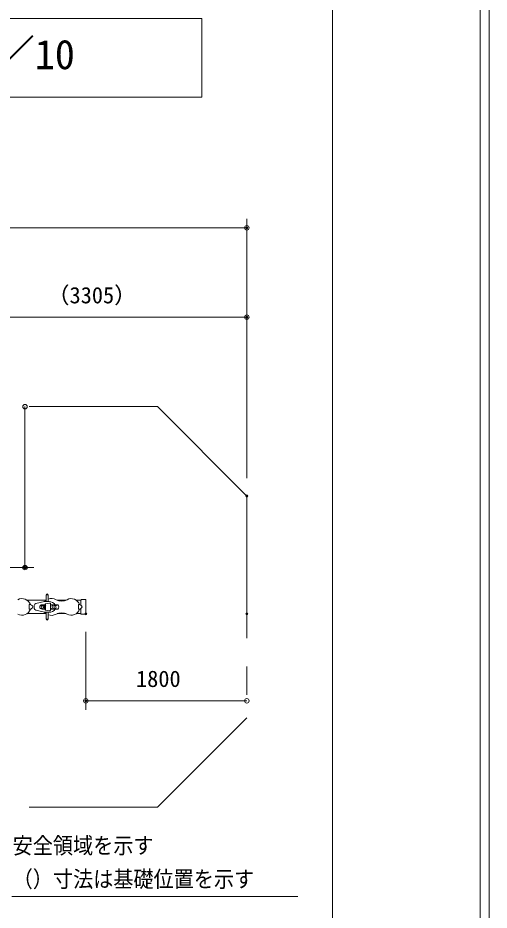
# Model space of a CAD drawing. Units: millimetres at full size, sheet at 1:10; details may follow other scales. Extents: x 5 to 8405, y -12 to 5952.
# Drawn here: x 7351 to 8405, y 1092 to 3088 of the extents above; entities that cross this region are included whole.
import ezdxf
from ezdxf.enums import TextEntityAlignment as Align

# ---------------------------------------------------------------- set-up
doc = ezdxf.new("R2010")
doc.units = ezdxf.units.MM
doc.header["$LTSCALE"] = 10
doc.header["$PDMODE"] = 32
doc.header["$PDSIZE"] = 5
doc.linetypes.add('USER3', pattern=[63.5, 31.75, -6.35, 6.35, -6.35, 6.35, -6.35])
for name, color, linetype, lineweight in [('DEFPOINTS_3', 7, 'Continuous', 0), ('LY_2', 7, 'Continuous', 0), ('LY_5', 7, 'Continuous', 0), ('LY_6', 7, 'Continuous', 0)]:
    doc.layers.add(name, color=color, linetype=linetype, lineweight=lineweight)
doc.styles.add('ＭＳ ゴシック', font='')
doc.styles.get('ＭＳ ゴシック').set_extended_font_data('MS Gothic')

# ---------------------------------------------------------------- blocks, each defined once
blk = doc.blocks.new('-014-_DOTBLANK')
at = {"color": 7, "linetype": 'Continuous', "lineweight": 0}
blk.add_line((-0.5, 0), (-1, 0), dxfattribs=at)
blk.add_circle((0, 0), 0.5, dxfattribs=at)

msp = doc.modelspace()

# ---------------------------------------------------------------- linework, layer by layer
at = {"layer": 'DEFPOINTS_3'}
msp.add_line((8405, 11.69), (8405, 5951.69), dxfattribs=at)
at = {"layer": 'LY_2'}
msp.add_line((8055, 311.69), (8055, 5651.69), dxfattribs=at)
at = {"layer": 'LY_5'}
for p, q in [((8384.96, -11.69), (8384.96, 5926.71)), ((7414.71, 1782.18), (7414.71, 1797.48)), ((7414.71, 1797.48), (7419.11, 1797.48)), ((7419.11, 1782.18), (7419.11, 1797.48)), ((7372, 1785.18), (7414.32, 1785.18)), ((7391.07, 1777.65), (7410.96, 1782.18)), ((7410.96, 1782.18), (7421.42, 1782.18)), ((7412.07, 1775.18), (7412.07, 1776.33)), ((7412.9, 1777.32), (7421.85, 1778.8)), ((7424.17, 1763.54), (7424.17, 1776.82)), ((7439.15, 1785.18), (7459.03, 1785.18)), ((7482, 1785.18), (7492.39, 1785.18)), ((7492.39, 1785.58), (7492.39, 1773.71)), ((7502.19, 1786.58), (7493.39, 1786.58)), ((7498.34, 1786.68), (7496.44, 1786.68)), ((7496.44, 1786.68), (7496.44, 1786.44)), ((7498.34, 1786.68), (7498.34, 1786.44)), ((7503.19, 1785.58), (7503.19, 1754.78)), ((7376.51, 1766.01), (7376.51, 1774.35)), ((7387.96, 1773.75), (7387.96, 1770.18)), ((7387.96, 1770.18), (7387.96, 1766.61)), ((7391.07, 1762.71), (7410.96, 1758.18)), ((7403.96, 1767.38), (7402.55, 1765.96)), ((7404.01, 1772.98), (7405.43, 1774.4)), ((7405.24, 1775.18), (7412.07, 1775.18)), ((7405.24, 1765.18), (7412.07, 1765.18)), ((7407.96, 1767.38), (7406.55, 1765.96)), ((7408.01, 1772.98), (7409.43, 1774.4)), ((7411.96, 1767.38), (7410.55, 1765.96)), ((7410.96, 1758.18), (7421.42, 1758.18)), ((7412.01, 1772.98), (7413.43, 1774.4)), ((7412.07, 1764.03), (7412.07, 1765.18)), ((7412.9, 1763.04), (7421.85, 1761.56)), ((7413.08, 1764.18), (7413.08, 1776.18)), ((7414.71, 1758.18), (7414.71, 1742.88)), ((7419.11, 1758.18), (7419.11, 1742.88)), ((7424.17, 1775.18), (7440.68, 1775.18)), ((7424.17, 1765.18), (7440.68, 1765.18)), ((7428.15, 1767.38), (7426.73, 1765.96)), ((7428.2, 1772.98), (7429.61, 1774.4)), ((7432.15, 1767.38), (7430.73, 1765.96)), ((7432.2, 1772.98), (7433.61, 1774.4)), ((7436.15, 1767.38), (7434.73, 1765.96)), ((7436.2, 1772.98), (7437.61, 1774.4)), ((7486.51, 1766.01), (7486.51, 1774.35)), ((7492.39, 1766.65), (7492.39, 1754.78)), ((7372, 1755.18), (7414.32, 1755.18)), ((7414.71, 1742.88), (7419.11, 1742.88)), ((7439.15, 1755.18), (7459.03, 1755.18)), ((7482, 1755.18), (7492.39, 1755.18)), ((7502.19, 1753.78), (7493.39, 1753.78)), ((7496.44, 1753.68), (7496.44, 1753.92)), ((7498.34, 1753.68), (7496.44, 1753.68)), ((7498.34, 1753.68), (7498.34, 1753.92))]:
    msp.add_line(p, q, dxfattribs=at)
at = {"layer": 'LY_5', "lineweight": 18}
for p, q in [((7762.46, 3086.13), (6626.46, 3086.13)), ((7762.46, 2910.13), (7762.46, 3086.13)), ((6626.46, 2910.13), (7762.46, 2910.13))]:
    msp.add_line(p, q, dxfattribs=at)
at = {"layer": 'LY_5', "linetype": 'USER3'}
for p, q in [((6741.19, 2218.18), (7663.19, 2218.18)), ((7663.19, 2218.18), (7863.19, 2018.18)), ((7863.19, 2018.18), (7863.19, 1522.18)), ((7863.19, 1522.18), (7663.19, 1322.18)), ((6741.19, 1322.18), (7663.19, 1322.18))]:
    msp.add_line(p, q, dxfattribs=at)
at = {"layer": 'LY_5'}
for centre, radius, start, end in [((7416.91, 1797.48), 2.2, 0, 180), ((7360.72, 1769.14), 19.61, 18.45904, 118.94679), ((7391.96, 1773.75), 4, 102.81681, 180), ((7426.5, 1768.18), 20.91, 124.33906, 137.98848), ((7413.07, 1776.33), 1, 99.38191, 180), ((7426.5, 1768.18), 20.91, 60.03919, 110.7138), ((7421.38, 1765.84), 16.34, 34.86045, 90.15753), ((7422.17, 1776.82), 2, 0, 99.38191), ((7449.09, 1807.36), 24.31, 240.03919, 299.96081), ((7470.72, 1769.14), 19.61, 18.45904, 118.94679), ((7493.39, 1785.58), 1, 90, 180), ((7497.39, 1775.42), 11.3, 85.17794, 94.82206), ((7502.19, 1785.58), 1, 0, 90), ((7360.72, 1771.22), 19.61, 241.05321, 341.54096), ((7377.51, 1774.35), 1, 91.04399, 180), ((7377.51, 1766.01), 1, 180, 268.95601), ((7377.63, 1767.65), 7.7, 19.16094, 91.04399), ((7377.63, 1772.71), 7.7, 268.95601, 340.83906), ((7391.96, 1766.61), 4, 180, 257.18319), ((7405.24, 1770.18), 5, 90, 270), ((7405.43, 1771.57), 2, 135, 224.02154), ((7402.55, 1768.79), 2, 315, 44.02154), ((7409.43, 1771.57), 2, 135, 224.02154), ((7406.55, 1768.79), 2, 315, 44.02154), ((7417.3, 1770.18), 7.24, 125.64521, 234.35479), ((7426.5, 1772.18), 20.91, 222.01152, 235.66094), ((7413.43, 1771.57), 2, 135, 224.02154), ((7410.55, 1768.79), 2, 315, 44.02154), ((7413.07, 1764.03), 1, 180, 260.61809), ((7421.38, 1774.52), 16.34, 269.84247, 325.13955), ((7422.17, 1763.54), 2, 260.61809, 0), ((7429.61, 1771.57), 2, 135, 224.02154), ((7426.73, 1768.79), 2, 315, 44.02154), ((7433.61, 1771.57), 2, 135, 224.02154), ((7430.73, 1768.79), 2, 315, 44.02154), ((7437.61, 1771.57), 2, 135, 224.02154), ((7434.73, 1768.79), 2, 315, 44.02154), ((7449.09, 1733), 24.31, 60.03919, 119.96081), ((7427.27, 1765.84), 16.34, 15.4007, 34.86045), ((7427.27, 1774.52), 16.34, 325.13955, 344.59931), ((7470.72, 1771.22), 19.61, 241.05321, 341.54096), ((7487.51, 1774.35), 1, 91.04399, 180), ((7487.51, 1766.01), 1, 180, 268.95601), ((7487.63, 1767.65), 7.7, 19.16094, 91.04399), ((7487.63, 1772.71), 7.7, 268.95601, 340.83906), ((7416.91, 1742.88), 2.2, 180, 0), ((7426.5, 1772.18), 20.91, 249.28619, 299.96081), ((7493.39, 1754.78), 1, 180, 270), ((7497.39, 1764.94), 11.3, 265.17794, 274.82206), ((7502.19, 1754.78), 1, 270, 0)]:
    msp.add_arc(centre, radius, start, end, dxfattribs=at)
at = {"layer": 'LY_6'}
for p, q in [((7863.19, 2058.18), (7863.19, 2638.18)), ((6541.19, 2618.18), (7863.19, 2618.18)), ((7863.19, 2058.18), (7863.19, 2438.18)), ((7202.19, 2418.18), (7863.19, 2418.18)), ((7367.19, 2218.18), (7367.19, 1858.18)), ((7242.19, 1858.18), (7387.19, 1858.18)), ((7503.19, 1714.78), (7503.19, 1540.18)), ((7863.19, 1560.18), (7503.19, 1560.18)), ((7337.66, 1122.18), (7977.02, 1122.18))]:
    msp.add_line(p, q, dxfattribs=at)
for p in [(7863.19, 2618.18), (7863.19, 2418.18), (7863.19, 2018.18), (7863.19, 2018.18), (7367.19, 1858.18), (7503.19, 1754.78), (7863.19, 1754.78), (7503.19, 1560.18)]:
    msp.add_point(p, dxfattribs=at)

# ---------------------------------------------------------------- block references
at = {"layer": 'LY_6', "xscale": 10, "yscale": 10}
for p in [(7863.19, 2618.18), (7863.19, 2418.18), (7863.19, 1560.18)]:
    msp.add_blockref('-014-_DOTBLANK', p, dxfattribs=at)
for p, rotation in [((7367.19, 2218.18), 90), ((7367.19, 1858.18), 270), ((7503.19, 1560.18), 180)]:
    msp.add_blockref('-014-_DOTBLANK', p, dxfattribs=dict(at, rotation=rotation))

# ---------------------------------------------------------------- texts
at = {"layer": 'LY_5', "style": 'ＭＳ ゴシック'}
msp.add_text('柱脚詳細図 S=1／10', height=65.98, dxfattribs=at).set_placement((6669.5, 2953.13), align=Align.BOTTOM_LEFT)
at = {"layer": 'LY_6', "style": 'ＭＳ ゴシック'}
for s, p in [('（3305）', (7416.8, 2438.18)), ('1800', (7615.47, 1580.18))]:
    msp.add_text(s, height=36.66, dxfattribs=at).set_placement(p, align=Align.BOTTOM_LEFT)
at = {"layer": 'LY_6', "style": 'ＭＳ ゴシック', "width": 0.9}
for s, p in [('安全領域を示す', (7339.66, 1207.18)), ('（）寸法は基礎位置を示す', (7339.66, 1132.18))]:
    msp.add_text(s, height=36.66, dxfattribs=at).set_placement(p, align=Align.BOTTOM_LEFT)

doc.saveas('drawing.dxf')
